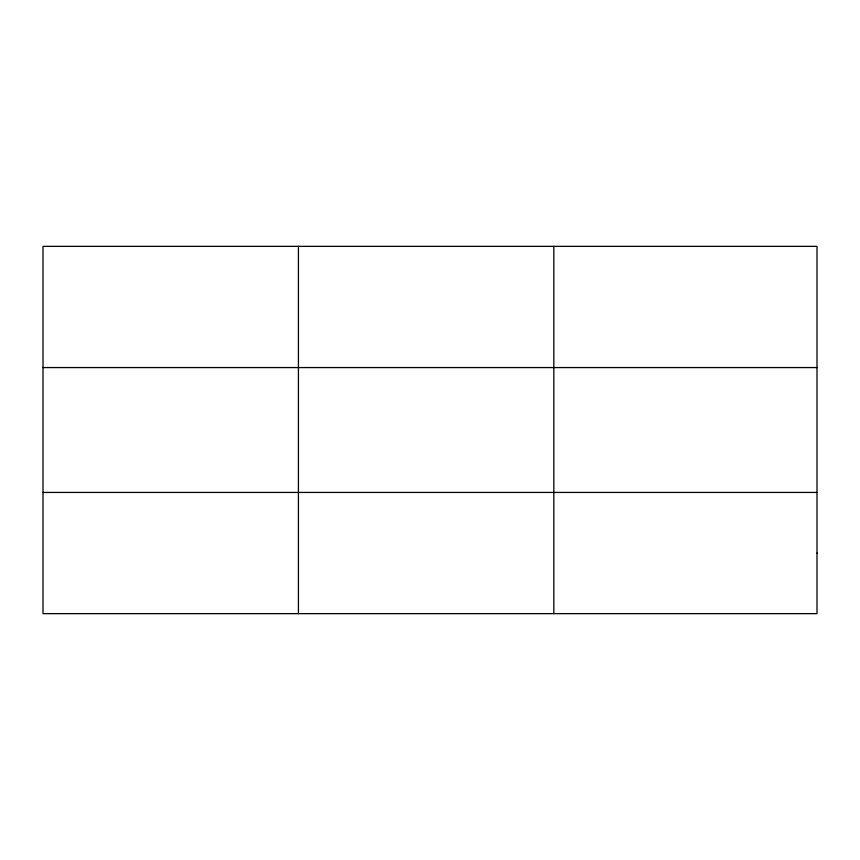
<?xml version="1.0" encoding="UTF-8"?>
<svg xmlns="http://www.w3.org/2000/svg" width="860" height="860" viewBox="0 0 860 860"><rect width="100%" height="100%" fill="white"/><g stroke="black" fill="none" stroke-linecap="round" stroke-linejoin="round"><path stroke-width="1.29" d="M298.42 246.358L298.42 613.642M553.84 246.358L553.84 613.642M43 367.564L817 367.564M43 492.436L817 492.436M817 553.034L817 613.642L43 613.642L43 246.358L817 246.358L817 553.034"/></g></svg>
